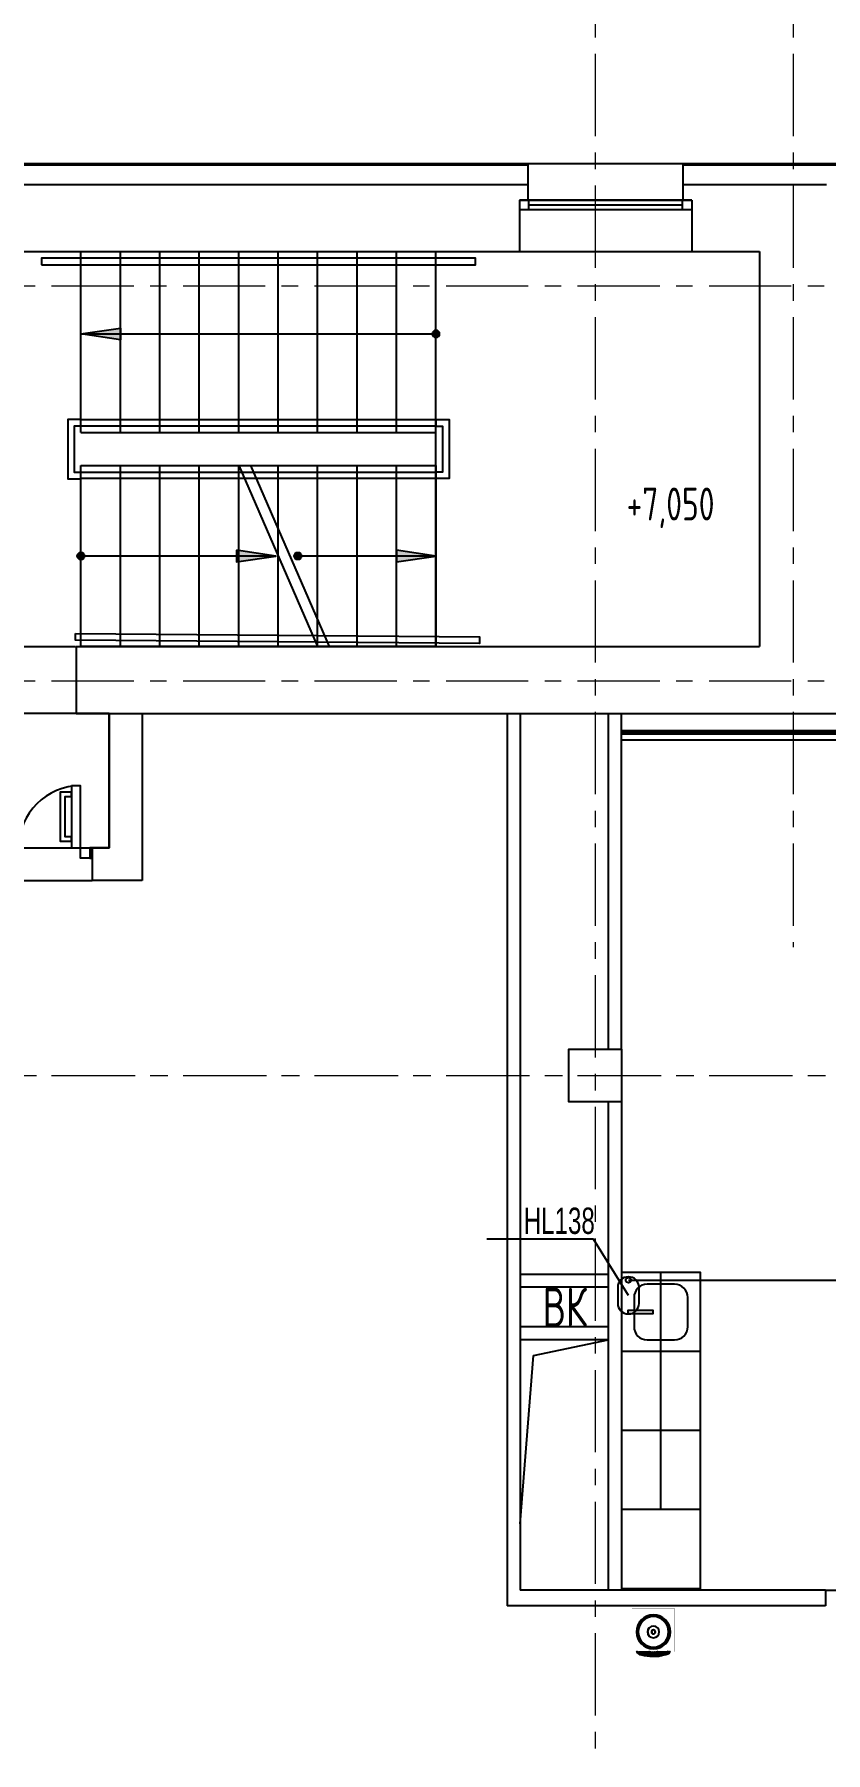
# Model space of a CAD drawing. Header units: millimetres. Extents: x -65527 to 8894748, y -37603 to 223697.
# Drawn here: x -21327 to -15311, y 114611 to 127667 of the extents above; entities that cross this region are included whole.
import ezdxf
from ezdxf import colors
from ezdxf.entities.mleader import LeaderData, LeaderLine
from ezdxf.math import Vec2, Vec3

# ---------------------------------------------------------------- set-up
doc = ezdxf.new("R2010")
doc.units = ezdxf.units.MM
doc.header["$LTSCALE"] = 10
doc.linetypes.add('CENTER', pattern=[2, 1.25, -0.25, 0.25, -0.25])
for name, color, linetype in [('АР_новое окно', 160, 'Continuous'), ('Архитектура', 251, 'Continuous'), ('М_ОВ-ВК', 90, 'Continuous'), ('ТХ_ВК_оборуд.ТХ', 250, 'Continuous'), ('ТХ_обор_бытовое', 14, 'Continuous')]:
    doc.layers.add(name, color=color, linetype=linetype)
doc.layers.add('АР_Оси', color=142, linetype='Continuous', lineweight=9)
doc.layers.add('М_ЗАМЕТКИ', color=1, linetype='Continuous', lineweight=13)
doc.styles.add('ICOCPEUR', font='isocpeur.ttf')
doc.styles.add('ISOCPEUR', font='isocpeur.ttf', dxfattribs={"width": 0.7})
doc.styles.get("Standard").update_dxf_attribs({"font": 'ARIALN.TTF'})

# ---------------------------------------------------------------- blocks, each defined once
blk = doc.blocks.new('*U114')
h = blk.add_hatch(color=256)
h.dxf.hatch_style = 1
edge = h.paths.add_edge_path()
edge.add_arc((0, 0), 27.6, 359.64, 719.64)
h = blk.add_hatch(color=256)
h.dxf.hatch_style = 1
h.paths.add_polyline_path([(1182, -44), (1182, 44), (1482, 0)])
blk.add_line((1482, 0), (0, 0))
blk.add_lwpolyline([(1182, 44), (1182, -44), (1482, 0), (1182, 44)])
blk.add_circle((0, 0), 27.6)
blk = doc.blocks.new('*U42')
at = {"layer": 'АР_новое окно', "lineweight": 20}
for p, q in [((0, 1310), (-70, 1310)), ((0, 0), (-70, 0))]:
    blk.add_line(p, q, dxfattribs=at)
at = {"layer": 'АР_новое окно'}
for p, q in [((-70, 1310), (-70, 0)), ((-70, 0), (-70, 1310)), ((0, 1310), (0, 0)), ((0, 1240), (-70, 1240)), ((-35, 1240), (-35, 70)), ((0, 70), (-70, 70))]:
    blk.add_line(p, q, dxfattribs=at)
blk = doc.blocks.new('_DOTSMALL')
at = {"color": 0, "linetype": 'ByBlock', "const_width": 0.5}
blk.add_lwpolyline([(-0.0625, 0, 1), (0.0625, 0, 1)], format="xyb", close=True, dxfattribs=at)
blk = doc.blocks.new('У300')
at = {"layer": 'ТХ_обор_бытовое', "transparency": 33554559}
for points in [[(-230550, 67414), (-230555, 67414), (-230555, 67409), (-230550, 67405), (-230546, 67409), (-230546, 67414)], [(-230551, 67413), (-230555, 67413), (-230555, 67409), (-230551, 67405), (-230546, 67409), (-230546, 67413)], [(-230546, 67417), (-230551, 67417), (-230551, 67413), (-230546, 67409), (-230542, 67413), (-230542, 67417)], [(-230546, 67418), (-230550, 67418), (-230550, 67414), (-230546, 67409), (-230542, 67414), (-230542, 67418)], [(-230576, 67354), (-230580, 67354), (-230580, 67350), (-230576, 67346), (-230572, 67350), (-230572, 67354)], [(-230576, 67354), (-230580, 67354), (-230580, 67350), (-230576, 67346), (-230572, 67350), (-230572, 67354)], [(-230576, 67354), (-230580, 67354), (-230580, 67350), (-230576, 67346), (-230572, 67350), (-230572, 67354)], [(-230576, 67354), (-230580, 67354), (-230580, 67350), (-230576, 67346), (-230572, 67350), (-230572, 67354)], [(-230576, 67354), (-230580, 67354), (-230580, 67350), (-230576, 67346), (-230572, 67350), (-230572, 67354)], [(-230576, 67354), (-230580, 67354), (-230580, 67350), (-230576, 67346), (-230572, 67350), (-230572, 67354)], [(-230576, 67354), (-230580, 67354), (-230580, 67350), (-230576, 67345), (-230572, 67350), (-230572, 67354)], [(-230576, 67354), (-230580, 67354), (-230580, 67350), (-230576, 67345), (-230572, 67350), (-230572, 67354)], [(-230576, 67354), (-230580, 67354), (-230580, 67350), (-230576, 67345), (-230572, 67350), (-230572, 67354)], [(-230576, 67354), (-230580, 67354), (-230580, 67350), (-230576, 67345), (-230572, 67350), (-230572, 67354)], [(-230576, 67354), (-230580, 67354), (-230580, 67350), (-230576, 67345), (-230572, 67350), (-230572, 67354)], [(-230576, 67354), (-230580, 67354), (-230580, 67350), (-230576, 67345), (-230572, 67350), (-230572, 67354)], [(-230576, 67350), (-230580, 67350), (-230580, 67346), (-230576, 67342), (-230572, 67346), (-230572, 67350)], [(-230576, 67350), (-230580, 67350), (-230580, 67346), (-230576, 67342), (-230572, 67346), (-230572, 67350)], [(-230576, 67350), (-230580, 67350), (-230580, 67346), (-230576, 67342), (-230572, 67346), (-230572, 67350)], [(-230576, 67350), (-230580, 67350), (-230580, 67346), (-230576, 67342), (-230572, 67346), (-230572, 67350)], [(-230576, 67350), (-230580, 67350), (-230580, 67346), (-230576, 67342), (-230572, 67346), (-230572, 67350)], [(-230576, 67350), (-230580, 67350), (-230580, 67346), (-230576, 67342), (-230572, 67346), (-230572, 67350)], [(-230576, 67350), (-230580, 67350), (-230580, 67346), (-230576, 67342), (-230572, 67346), (-230572, 67350)], [(-230576, 67350), (-230580, 67350), (-230580, 67346), (-230576, 67342), (-230572, 67346), (-230572, 67350)], [(-230576, 67350), (-230580, 67350), (-230580, 67346), (-230576, 67342), (-230572, 67346), (-230572, 67350)], [(-230576, 67350), (-230580, 67350), (-230580, 67346), (-230576, 67342), (-230572, 67346), (-230572, 67350)], [(-230576, 67350), (-230580, 67350), (-230580, 67346), (-230576, 67342), (-230572, 67346), (-230572, 67350)], [(-230576, 67350), (-230580, 67350), (-230580, 67346), (-230576, 67342), (-230572, 67346), (-230572, 67350)], [(-230576, 67350), (-230580, 67350), (-230580, 67346), (-230576, 67342), (-230572, 67346), (-230572, 67350)], [(-230576, 67350), (-230580, 67350), (-230580, 67345), (-230576, 67341), (-230572, 67345), (-230572, 67350)], [(-230576, 67350), (-230580, 67350), (-230580, 67345), (-230576, 67341), (-230572, 67345), (-230572, 67350)], [(-230576, 67350), (-230580, 67350), (-230580, 67345), (-230576, 67341), (-230572, 67345), (-230572, 67350)], [(-230576, 67350), (-230580, 67350), (-230580, 67345), (-230576, 67341), (-230572, 67345), (-230572, 67350)], [(-230576, 67350), (-230580, 67350), (-230580, 67345), (-230576, 67341), (-230572, 67345), (-230572, 67350)], [(-230576, 67350), (-230580, 67350), (-230580, 67345), (-230576, 67341), (-230572, 67345), (-230572, 67350)], [(-230576, 67350), (-230580, 67350), (-230580, 67345), (-230576, 67341), (-230572, 67345), (-230572, 67350)], [(-230576, 67350), (-230580, 67350), (-230580, 67345), (-230576, 67341), (-230572, 67345), (-230572, 67350)], [(-230576, 67350), (-230580, 67350), (-230580, 67345), (-230576, 67341), (-230572, 67345), (-230572, 67350)], [(-230576, 67350), (-230580, 67350), (-230580, 67345), (-230576, 67341), (-230572, 67345), (-230572, 67350)], [(-230576, 67350), (-230580, 67350), (-230580, 67345), (-230576, 67341), (-230572, 67345), (-230572, 67350)], [(-230576, 67350), (-230580, 67350), (-230580, 67345), (-230576, 67341), (-230572, 67345), (-230572, 67350)], [(-230576, 67350), (-230580, 67350), (-230580, 67345), (-230576, 67341), (-230572, 67345), (-230572, 67350)], [(-230576, 67346), (-230580, 67346), (-230580, 67342), (-230576, 67337), (-230572, 67342), (-230572, 67346)], [(-230576, 67345), (-230580, 67345), (-230580, 67341), (-230576, 67337), (-230572, 67341), (-230572, 67345)], [(-230576, 67274), (-230580, 67274), (-230580, 67270), (-230576, 67265), (-230572, 67270), (-230572, 67274)], [(-230576, 67274), (-230580, 67274), (-230580, 67270), (-230576, 67265), (-230572, 67270), (-230572, 67274)], [(-230576, 67273), (-230580, 67273), (-230580, 67269), (-230576, 67265), (-230572, 67269), (-230572, 67273)], [(-230576, 67273), (-230580, 67273), (-230580, 67269), (-230576, 67265), (-230572, 67269), (-230572, 67273)], [(-230576, 67270), (-230580, 67270), (-230580, 67265), (-230576, 67261), (-230572, 67265), (-230572, 67270)], [(-230576, 67270), (-230580, 67270), (-230580, 67265), (-230576, 67261), (-230572, 67265), (-230572, 67270)], [(-230576, 67270), (-230580, 67270), (-230580, 67265), (-230576, 67261), (-230572, 67265), (-230572, 67270)], [(-230576, 67270), (-230580, 67270), (-230580, 67265), (-230576, 67261), (-230572, 67265), (-230572, 67270)], [(-230576, 67270), (-230580, 67270), (-230580, 67265), (-230576, 67261), (-230572, 67265), (-230572, 67270)], [(-230576, 67270), (-230580, 67270), (-230580, 67265), (-230576, 67261), (-230572, 67265), (-230572, 67270)], [(-230576, 67270), (-230580, 67270), (-230580, 67265), (-230576, 67261), (-230572, 67265), (-230572, 67270)], [(-230576, 67270), (-230580, 67270), (-230580, 67265), (-230576, 67261), (-230572, 67265), (-230572, 67270)], [(-230576, 67270), (-230580, 67270), (-230580, 67265), (-230576, 67261), (-230572, 67265), (-230572, 67270)], [(-230576, 67269), (-230580, 67269), (-230580, 67265), (-230576, 67261), (-230572, 67265), (-230572, 67269)], [(-230576, 67269), (-230580, 67269), (-230580, 67265), (-230576, 67261), (-230572, 67265), (-230572, 67269)], [(-230576, 67269), (-230580, 67269), (-230580, 67265), (-230576, 67261), (-230572, 67265), (-230572, 67269)], [(-230576, 67269), (-230580, 67269), (-230580, 67265), (-230576, 67261), (-230572, 67265), (-230572, 67269)], [(-230576, 67269), (-230580, 67269), (-230580, 67265), (-230576, 67261), (-230572, 67265), (-230572, 67269)], [(-230576, 67269), (-230580, 67269), (-230580, 67265), (-230576, 67261), (-230572, 67265), (-230572, 67269)], [(-230576, 67269), (-230580, 67269), (-230580, 67265), (-230576, 67261), (-230572, 67265), (-230572, 67269)], [(-230576, 67269), (-230580, 67269), (-230580, 67265), (-230576, 67261), (-230572, 67265), (-230572, 67269)], [(-230576, 67269), (-230580, 67269), (-230580, 67265), (-230576, 67261), (-230572, 67265), (-230572, 67269)], [(-230576, 67265), (-230580, 67265), (-230580, 67261), (-230576, 67257), (-230572, 67261), (-230572, 67265)], [(-230576, 67265), (-230580, 67265), (-230580, 67261), (-230576, 67257), (-230572, 67261), (-230572, 67265)], [(-230576, 67265), (-230580, 67265), (-230580, 67261), (-230576, 67257), (-230572, 67261), (-230572, 67265)], [(-230576, 67265), (-230580, 67265), (-230580, 67261), (-230576, 67257), (-230572, 67261), (-230572, 67265)], [(-230576, 67265), (-230580, 67265), (-230580, 67261), (-230576, 67257), (-230572, 67261), (-230572, 67265)], [(-230576, 67265), (-230580, 67265), (-230580, 67261), (-230576, 67256), (-230572, 67261), (-230572, 67265)], [(-230576, 67265), (-230580, 67265), (-230580, 67261), (-230576, 67256), (-230572, 67261), (-230572, 67265)], [(-230576, 67265), (-230580, 67265), (-230580, 67261), (-230576, 67256), (-230572, 67261), (-230572, 67265)], [(-230576, 67265), (-230580, 67265), (-230580, 67261), (-230576, 67256), (-230572, 67261), (-230572, 67265)], [(-230576, 67265), (-230580, 67265), (-230580, 67261), (-230576, 67256), (-230572, 67261), (-230572, 67265)], [(-230572, 67354), (-230576, 67354), (-230576, 67350), (-230572, 67346), (-230567, 67350), (-230567, 67354)], [(-230572, 67354), (-230576, 67354), (-230576, 67350), (-230572, 67346), (-230567, 67350), (-230567, 67354)], [(-230572, 67354), (-230576, 67354), (-230576, 67350), (-230572, 67346), (-230567, 67350), (-230567, 67354)], [(-230572, 67354), (-230576, 67354), (-230576, 67350), (-230572, 67346), (-230567, 67350), (-230567, 67354)], [(-230572, 67354), (-230576, 67354), (-230576, 67350), (-230572, 67346), (-230567, 67350), (-230567, 67354)], [(-230572, 67354), (-230576, 67354), (-230576, 67350), (-230572, 67345), (-230567, 67350), (-230567, 67354)], [(-230572, 67354), (-230576, 67354), (-230576, 67350), (-230572, 67345), (-230567, 67350), (-230567, 67354)], [(-230572, 67354), (-230576, 67354), (-230576, 67350), (-230572, 67345), (-230567, 67350), (-230567, 67354)], [(-230572, 67354), (-230576, 67354), (-230576, 67350), (-230572, 67345), (-230567, 67350), (-230567, 67354)], [(-230572, 67354), (-230576, 67354), (-230576, 67350), (-230572, 67345), (-230567, 67350), (-230567, 67354)], [(-230572, 67350), (-230576, 67350), (-230576, 67346), (-230572, 67342), (-230567, 67346), (-230567, 67350)], [(-230572, 67350), (-230576, 67350), (-230576, 67346), (-230572, 67342), (-230567, 67346), (-230567, 67350)], [(-230572, 67350), (-230576, 67350), (-230576, 67346), (-230572, 67342), (-230567, 67346), (-230567, 67350)], [(-230572, 67350), (-230576, 67350), (-230576, 67346), (-230572, 67342), (-230567, 67346), (-230567, 67350)], [(-230572, 67350), (-230576, 67350), (-230576, 67346), (-230572, 67342), (-230567, 67346), (-230567, 67350)], [(-230572, 67350), (-230576, 67350), (-230576, 67346), (-230572, 67342), (-230567, 67346), (-230567, 67350)], [(-230572, 67350), (-230576, 67350), (-230576, 67346), (-230572, 67342), (-230567, 67346), (-230567, 67350)], [(-230572, 67350), (-230576, 67350), (-230576, 67346), (-230572, 67342), (-230567, 67346), (-230567, 67350)], [(-230572, 67350), (-230576, 67350), (-230576, 67345), (-230572, 67341), (-230567, 67345), (-230567, 67350)], [(-230572, 67350), (-230576, 67350), (-230576, 67345), (-230572, 67341), (-230567, 67345), (-230567, 67350)], [(-230572, 67350), (-230576, 67350), (-230576, 67345), (-230572, 67341), (-230567, 67345), (-230567, 67350)], [(-230572, 67350), (-230576, 67350), (-230576, 67345), (-230572, 67341), (-230567, 67345), (-230567, 67350)], [(-230572, 67350), (-230576, 67350), (-230576, 67345), (-230572, 67341), (-230567, 67345), (-230567, 67350)], [(-230572, 67350), (-230576, 67350), (-230576, 67345), (-230572, 67341), (-230567, 67345), (-230567, 67350)], [(-230572, 67350), (-230576, 67350), (-230576, 67345), (-230572, 67341), (-230567, 67345), (-230567, 67350)], [(-230572, 67350), (-230576, 67350), (-230576, 67345), (-230572, 67341), (-230567, 67345), (-230567, 67350)], [(-230572, 67270), (-230576, 67270), (-230576, 67265), (-230572, 67261), (-230567, 67265), (-230567, 67270)], [(-230572, 67270), (-230576, 67270), (-230576, 67265), (-230572, 67261), (-230567, 67265), (-230567, 67270)], [(-230572, 67270), (-230576, 67270), (-230576, 67265), (-230572, 67261), (-230567, 67265), (-230567, 67270)], [(-230572, 67270), (-230576, 67270), (-230576, 67265), (-230572, 67261), (-230567, 67265), (-230567, 67270)], [(-230572, 67270), (-230576, 67270), (-230576, 67265), (-230572, 67261), (-230567, 67265), (-230567, 67270)], [(-230572, 67270), (-230576, 67270), (-230576, 67265), (-230572, 67261), (-230567, 67265), (-230567, 67270)], [(-230572, 67270), (-230576, 67270), (-230576, 67265), (-230572, 67261), (-230567, 67265), (-230567, 67270)], [(-230572, 67270), (-230576, 67270), (-230576, 67265), (-230572, 67261), (-230567, 67265), (-230567, 67270)], [(-230572, 67270), (-230576, 67270), (-230576, 67265), (-230572, 67261), (-230567, 67265), (-230567, 67270)], [(-230572, 67269), (-230576, 67269), (-230576, 67265), (-230572, 67261), (-230567, 67265), (-230567, 67269)], [(-230572, 67269), (-230576, 67269), (-230576, 67265), (-230572, 67261), (-230567, 67265), (-230567, 67269)], [(-230572, 67269), (-230576, 67269), (-230576, 67265), (-230572, 67261), (-230567, 67265), (-230567, 67269)], [(-230572, 67269), (-230576, 67269), (-230576, 67265), (-230572, 67261), (-230567, 67265), (-230567, 67269)], [(-230572, 67269), (-230576, 67269), (-230576, 67265), (-230572, 67261), (-230567, 67265), (-230567, 67269)], [(-230572, 67269), (-230576, 67269), (-230576, 67265), (-230572, 67261), (-230567, 67265), (-230567, 67269)], [(-230572, 67269), (-230576, 67269), (-230576, 67265), (-230572, 67261), (-230567, 67265), (-230567, 67269)], [(-230572, 67269), (-230576, 67269), (-230576, 67265), (-230572, 67261), (-230567, 67265), (-230567, 67269)], [(-230572, 67269), (-230576, 67269), (-230576, 67265), (-230572, 67261), (-230567, 67265), (-230567, 67269)], [(-230572, 67265), (-230576, 67265), (-230576, 67261), (-230572, 67257), (-230567, 67261), (-230567, 67265)], [(-230572, 67265), (-230576, 67265), (-230576, 67261), (-230572, 67257), (-230567, 67261), (-230567, 67265)], [(-230572, 67265), (-230576, 67265), (-230576, 67261), (-230572, 67257), (-230567, 67261), (-230567, 67265)], [(-230572, 67265), (-230576, 67265), (-230576, 67261), (-230572, 67256), (-230567, 67261), (-230567, 67265)], [(-230572, 67265), (-230576, 67265), (-230576, 67261), (-230572, 67256), (-230567, 67261), (-230567, 67265)], [(-230572, 67265), (-230576, 67265), (-230576, 67261), (-230572, 67256), (-230567, 67261), (-230567, 67265)], [(-230567, 67342), (-230572, 67342), (-230572, 67337), (-230567, 67333), (-230563, 67337), (-230563, 67342)], [(-230567, 67341), (-230572, 67341), (-230572, 67337), (-230567, 67333), (-230563, 67337), (-230563, 67341)], [(-230567, 67329), (-230572, 67329), (-230572, 67325), (-230567, 67320), (-230563, 67325), (-230563, 67329)], [(-230567, 67328), (-230572, 67328), (-230572, 67324), (-230567, 67320), (-230563, 67324), (-230563, 67328)], [(-230567, 67320), (-230572, 67320), (-230572, 67316), (-230567, 67312), (-230563, 67316), (-230563, 67320)], [(-230567, 67320), (-230572, 67320), (-230572, 67316), (-230567, 67311), (-230563, 67316), (-230563, 67320)], [(-230567, 67308), (-230572, 67308), (-230572, 67303), (-230567, 67299), (-230563, 67303), (-230563, 67308)], [(-230567, 67307), (-230572, 67307), (-230572, 67303), (-230567, 67299), (-230563, 67303), (-230563, 67307)], [(-230567, 67303), (-230572, 67303), (-230572, 67299), (-230567, 67295), (-230563, 67299), (-230563, 67303)], [(-230567, 67303), (-230572, 67303), (-230572, 67299), (-230567, 67295), (-230563, 67299), (-230563, 67303)], [(-230567, 67303), (-230572, 67303), (-230572, 67299), (-230567, 67295), (-230563, 67299), (-230563, 67303)], [(-230567, 67303), (-230572, 67303), (-230572, 67299), (-230567, 67295), (-230563, 67299), (-230563, 67303)], [(-230567, 67299), (-230572, 67299), (-230572, 67295), (-230567, 67291), (-230563, 67295), (-230563, 67299)], [(-230567, 67299), (-230572, 67299), (-230572, 67295), (-230567, 67291), (-230563, 67295), (-230563, 67299)], [(-230567, 67299), (-230572, 67299), (-230572, 67295), (-230567, 67291), (-230563, 67295), (-230563, 67299)], [(-230567, 67299), (-230572, 67299), (-230572, 67295), (-230567, 67291), (-230563, 67295), (-230563, 67299)], [(-230567, 67299), (-230572, 67299), (-230572, 67295), (-230567, 67290), (-230563, 67295), (-230563, 67299)], [(-230567, 67299), (-230572, 67299), (-230572, 67295), (-230567, 67290), (-230563, 67295), (-230563, 67299)], [(-230567, 67299), (-230572, 67299), (-230572, 67295), (-230567, 67290), (-230563, 67295), (-230563, 67299)], [(-230567, 67299), (-230572, 67299), (-230572, 67295), (-230567, 67290), (-230563, 67295), (-230563, 67299)], [(-230567, 67291), (-230572, 67291), (-230572, 67287), (-230567, 67282), (-230563, 67287), (-230563, 67291)], [(-230567, 67290), (-230572, 67290), (-230572, 67286), (-230567, 67282), (-230563, 67286), (-230563, 67290)], [(-230567, 67282), (-230572, 67282), (-230572, 67278), (-230567, 67274), (-230563, 67278), (-230563, 67282)], [(-230567, 67282), (-230572, 67282), (-230572, 67278), (-230567, 67274), (-230563, 67278), (-230563, 67282)], [(-230567, 67282), (-230572, 67282), (-230572, 67278), (-230567, 67273), (-230563, 67278), (-230563, 67282)], [(-230567, 67282), (-230572, 67282), (-230572, 67278), (-230567, 67273), (-230563, 67278), (-230563, 67282)], [(-230567, 67278), (-230572, 67278), (-230572, 67274), (-230567, 67270), (-230563, 67274), (-230563, 67278)], [(-230567, 67278), (-230572, 67278), (-230572, 67273), (-230567, 67269), (-230563, 67273), (-230563, 67278)], [(-230567, 67274), (-230572, 67274), (-230572, 67270), (-230567, 67265), (-230563, 67270), (-230563, 67274)], [(-230567, 67273), (-230572, 67273), (-230572, 67269), (-230567, 67265), (-230563, 67269), (-230563, 67273)], [(-230563, 67270), (-230567, 67270), (-230567, 67265), (-230563, 67261), (-230559, 67265), (-230559, 67270)], [(-230563, 67269), (-230567, 67269), (-230567, 67265), (-230563, 67261), (-230559, 67265), (-230559, 67269)], [(-230563, 67257), (-230567, 67257), (-230567, 67253), (-230563, 67248), (-230559, 67253), (-230559, 67257)], [(-230563, 67256), (-230567, 67256), (-230567, 67252), (-230563, 67248), (-230559, 67252), (-230559, 67256)], [(-230563, 67253), (-230567, 67253), (-230567, 67248), (-230563, 67244), (-230559, 67248), (-230559, 67253)], [(-230563, 67252), (-230567, 67252), (-230567, 67248), (-230563, 67244), (-230559, 67248), (-230559, 67252)], [(-230563, 67244), (-230567, 67244), (-230567, 67240), (-230563, 67236), (-230559, 67240), (-230559, 67244)], [(-230563, 67244), (-230567, 67244), (-230567, 67239), (-230563, 67235), (-230559, 67239), (-230559, 67244)], [(-230563, 67240), (-230567, 67240), (-230567, 67236), (-230563, 67232), (-230559, 67236), (-230559, 67240)], [(-230563, 67239), (-230567, 67239), (-230567, 67235), (-230563, 67231), (-230559, 67235), (-230559, 67239)], [(-230550, 67270), (-230555, 67270), (-230555, 67265), (-230550, 67261), (-230546, 67265), (-230546, 67270)], [(-230550, 67270), (-230555, 67270), (-230555, 67265), (-230550, 67261), (-230546, 67265), (-230546, 67270)], [(-230551, 67269), (-230555, 67269), (-230555, 67265), (-230551, 67261), (-230546, 67265), (-230546, 67269)], [(-230551, 67269), (-230555, 67269), (-230555, 67265), (-230551, 67261), (-230546, 67265), (-230546, 67269)], [(-230546, 67358), (-230551, 67358), (-230551, 67354), (-230546, 67350), (-230542, 67354), (-230542, 67358)], [(-230546, 67358), (-230551, 67358), (-230551, 67354), (-230546, 67350), (-230542, 67354), (-230542, 67358)], [(-230546, 67354), (-230551, 67354), (-230551, 67350), (-230546, 67345), (-230542, 67350), (-230542, 67354)], [(-230546, 67354), (-230551, 67354), (-230551, 67350), (-230546, 67345), (-230542, 67350), (-230542, 67354)], [(-230546, 67354), (-230551, 67354), (-230551, 67350), (-230546, 67345), (-230542, 67350), (-230542, 67354)], [(-230546, 67350), (-230551, 67350), (-230551, 67345), (-230546, 67341), (-230542, 67345), (-230542, 67350)], [(-230546, 67345), (-230551, 67345), (-230551, 67341), (-230546, 67337), (-230542, 67341), (-230542, 67345)], [(-230546, 67345), (-230551, 67345), (-230551, 67341), (-230546, 67337), (-230542, 67341), (-230542, 67345)], [(-230546, 67345), (-230551, 67345), (-230551, 67341), (-230546, 67337), (-230542, 67341), (-230542, 67345)], [(-230546, 67345), (-230551, 67345), (-230551, 67341), (-230546, 67337), (-230542, 67341), (-230542, 67345)], [(-230546, 67273), (-230551, 67273), (-230551, 67269), (-230546, 67265), (-230542, 67269), (-230542, 67273)], [(-230546, 67273), (-230551, 67273), (-230551, 67269), (-230546, 67265), (-230542, 67269), (-230542, 67273)], [(-230546, 67273), (-230551, 67273), (-230551, 67269), (-230546, 67265), (-230542, 67269), (-230542, 67273)], [(-230546, 67273), (-230551, 67273), (-230551, 67269), (-230546, 67265), (-230542, 67269), (-230542, 67273)], [(-230546, 67269), (-230551, 67269), (-230551, 67265), (-230546, 67261), (-230542, 67265), (-230542, 67269)], [(-230546, 67269), (-230551, 67269), (-230551, 67265), (-230546, 67261), (-230542, 67265), (-230542, 67269)], [(-230546, 67265), (-230551, 67265), (-230551, 67261), (-230546, 67256), (-230542, 67261), (-230542, 67265)], [(-230546, 67265), (-230551, 67265), (-230551, 67261), (-230546, 67256), (-230542, 67261), (-230542, 67265)], [(-230546, 67261), (-230551, 67261), (-230551, 67256), (-230546, 67252), (-230542, 67256), (-230542, 67261)], [(-230546, 67261), (-230551, 67261), (-230551, 67256), (-230546, 67252), (-230542, 67256), (-230542, 67261)], [(-230546, 67359), (-230550, 67359), (-230550, 67354), (-230546, 67350), (-230542, 67354), (-230542, 67359)], [(-230546, 67359), (-230550, 67359), (-230550, 67354), (-230546, 67350), (-230542, 67354), (-230542, 67359)], [(-230546, 67354), (-230550, 67354), (-230550, 67350), (-230546, 67346), (-230542, 67350), (-230542, 67354)], [(-230546, 67354), (-230550, 67354), (-230550, 67350), (-230546, 67346), (-230542, 67350), (-230542, 67354)], [(-230546, 67354), (-230550, 67354), (-230550, 67350), (-230546, 67346), (-230542, 67350), (-230542, 67354)], [(-230546, 67350), (-230550, 67350), (-230550, 67346), (-230546, 67342), (-230542, 67346), (-230542, 67350)], [(-230546, 67346), (-230550, 67346), (-230550, 67342), (-230546, 67337), (-230542, 67342), (-230542, 67346)], [(-230546, 67346), (-230550, 67346), (-230550, 67342), (-230546, 67337), (-230542, 67342), (-230542, 67346)], [(-230546, 67346), (-230550, 67346), (-230550, 67342), (-230546, 67337), (-230542, 67342), (-230542, 67346)], [(-230546, 67346), (-230550, 67346), (-230550, 67342), (-230546, 67337), (-230542, 67342), (-230542, 67346)], [(-230546, 67274), (-230550, 67274), (-230550, 67270), (-230546, 67265), (-230542, 67270), (-230542, 67274)], [(-230546, 67274), (-230550, 67274), (-230550, 67270), (-230546, 67265), (-230542, 67270), (-230542, 67274)], [(-230546, 67274), (-230550, 67274), (-230550, 67270), (-230546, 67265), (-230542, 67270), (-230542, 67274)], [(-230546, 67274), (-230550, 67274), (-230550, 67270), (-230546, 67265), (-230542, 67270), (-230542, 67274)], [(-230546, 67270), (-230550, 67270), (-230550, 67265), (-230546, 67261), (-230542, 67265), (-230542, 67270)], [(-230546, 67270), (-230550, 67270), (-230550, 67265), (-230546, 67261), (-230542, 67265), (-230542, 67270)], [(-230546, 67265), (-230550, 67265), (-230550, 67261), (-230546, 67257), (-230542, 67261), (-230542, 67265)], [(-230546, 67265), (-230550, 67265), (-230550, 67261), (-230546, 67257), (-230542, 67261), (-230542, 67265)], [(-230546, 67261), (-230550, 67261), (-230550, 67257), (-230546, 67253), (-230542, 67257), (-230542, 67261)], [(-230546, 67261), (-230550, 67261), (-230550, 67257), (-230546, 67253), (-230542, 67257), (-230542, 67261)], [(-230542, 67350), (-230546, 67350), (-230546, 67346), (-230542, 67342), (-230538, 67346), (-230538, 67350)], [(-230542, 67350), (-230546, 67350), (-230546, 67345), (-230542, 67341), (-230538, 67345), (-230538, 67350)], [(-230542, 67342), (-230546, 67342), (-230546, 67337), (-230542, 67333), (-230538, 67337), (-230538, 67342)], [(-230542, 67342), (-230546, 67342), (-230546, 67337), (-230542, 67333), (-230538, 67337), (-230538, 67342)], [(-230542, 67341), (-230546, 67341), (-230546, 67337), (-230542, 67333), (-230538, 67337), (-230538, 67341)], [(-230542, 67341), (-230546, 67341), (-230546, 67337), (-230542, 67333), (-230538, 67337), (-230538, 67341)], [(-230542, 67265), (-230546, 67265), (-230546, 67261), (-230542, 67257), (-230538, 67261), (-230538, 67265)], [(-230542, 67265), (-230546, 67265), (-230546, 67261), (-230542, 67256), (-230538, 67261), (-230538, 67265)], [(-230542, 67261), (-230546, 67261), (-230546, 67257), (-230542, 67253), (-230538, 67257), (-230538, 67261)], [(-230542, 67261), (-230546, 67261), (-230546, 67257), (-230542, 67253), (-230538, 67257), (-230538, 67261)], [(-230542, 67261), (-230546, 67261), (-230546, 67256), (-230542, 67252), (-230538, 67256), (-230538, 67261)], [(-230542, 67261), (-230546, 67261), (-230546, 67256), (-230542, 67252), (-230538, 67256), (-230538, 67261)], [(-230550, 67206), (-230555, 67206), (-230555, 67202), (-230550, 67198), (-230546, 67202), (-230546, 67206)], [(-230551, 67206), (-230555, 67206), (-230555, 67201), (-230551, 67197), (-230546, 67201), (-230546, 67206)]]:
    blk.add_hatch(color=256, dxfattribs=at).paths.add_polyline_path(points)
at = {"layer": 'ТХ_обор_бытовое'}
for points in [[(-230550, 67185), (-230555, 67193), (-230563, 67202), (-230567, 67215), (-230572, 67236), (-230572, 67253), (-230576, 67278), (-230576, 67299), (-230576, 67325), (-230576, 67346), (-230572, 67367), (-230567, 67384), (-230563, 67401), (-230559, 67414), (-230555, 67422), (-230542, 67430), (-230555, 67422), (-230559, 67414), (-230563, 67401), (-230567, 67384), (-230572, 67367), (-230576, 67346), (-230576, 67325), (-230576, 67299), (-230576, 67278), (-230572, 67253), (-230572, 67236), (-230567, 67215), (-230563, 67202), (-230555, 67193), (-230550, 67185), (-230542, 67181), (-230550, 67185), (-230555, 67193), (-230563, 67202), (-230567, 67215), (-230572, 67236), (-230572, 67253), (-230576, 67278), (-230576, 67299), (-230576, 67325), (-230576, 67346), (-230572, 67367), (-230567, 67384), (-230563, 67401), (-230559, 67414), (-230555, 67422), (-230542, 67430)], [(-230572, 67367), (-230576, 67346), (-230576, 67325), (-230576, 67299), (-230576, 67278)], [(-230576, 67350), (-230576, 67346), (-230576, 67350), (-230572, 67350), (-230572, 67346), (-230576, 67346)], [(-230567, 67278), (-230572, 67299)], [(-230542, 67354), (-230546, 67354), (-230546, 67350), (-230550, 67350), (-230550, 67346), (-230546, 67346), (-230546, 67342), (-230542, 67337), (-230546, 67342), (-230546, 67346), (-230550, 67346), (-230550, 67350), (-230546, 67350), (-230546, 67354)], [(-230542, 67350), (-230546, 67350), (-230546, 67346), (-230542, 67346)], [(-230542, 67265), (-230546, 67265), (-230546, 67261), (-230542, 67261)], [(-230390, 67303), (-230390, 67303)], [(-230542, 67193), (-230546, 67193), (-230550, 67193), (-230542, 67189)], [(-230542, 67181), (-230550, 67185), (-230542, 67181)]]:
    blk.add_lwpolyline(points, dxfattribs=at)
at = {"layer": 'ТХ_обор_бытовое', "elevation": -1}
for points in [[(-230551, 67184), (-230555, 67193), (-230563, 67201), (-230567, 67214), (-230572, 67235), (-230572, 67252), (-230576, 67278), (-230576, 67299), (-230576, 67324), (-230576, 67345), (-230572, 67366), (-230567, 67383), (-230563, 67400), (-230559, 67413), (-230555, 67422), (-230542, 67430), (-230555, 67422), (-230559, 67413), (-230563, 67400), (-230567, 67383), (-230572, 67366), (-230576, 67345), (-230576, 67324), (-230576, 67299), (-230576, 67278), (-230572, 67252), (-230572, 67235), (-230567, 67214), (-230563, 67201), (-230555, 67193), (-230551, 67184), (-230542, 67180), (-230551, 67184), (-230555, 67193), (-230563, 67201), (-230567, 67214), (-230572, 67235), (-230572, 67252), (-230576, 67278), (-230576, 67299), (-230576, 67324), (-230576, 67345), (-230572, 67366), (-230567, 67383), (-230563, 67400), (-230559, 67413), (-230555, 67422), (-230542, 67430)], [(-230572, 67366), (-230576, 67345), (-230576, 67324), (-230576, 67299), (-230576, 67278)], [(-230576, 67350), (-230576, 67345), (-230576, 67350), (-230572, 67350), (-230572, 67345), (-230576, 67345)], [(-230567, 67278), (-230572, 67299)], [(-230542, 67354), (-230546, 67354), (-230546, 67350), (-230551, 67350), (-230551, 67345), (-230546, 67345), (-230546, 67341), (-230542, 67337), (-230546, 67341), (-230546, 67345), (-230551, 67345), (-230551, 67350), (-230546, 67350), (-230546, 67354)], [(-230542, 67350), (-230546, 67350), (-230546, 67345), (-230542, 67345)], [(-230542, 67265), (-230546, 67265), (-230546, 67261), (-230542, 67261)], [(-230390, 67303), (-230390, 67303)], [(-230542, 67193), (-230546, 67193), (-230551, 67193), (-230542, 67189)], [(-230542, 67180), (-230551, 67184), (-230542, 67180)]]:
    blk.add_lwpolyline(points, dxfattribs=at)
at = {"layer": 'ТХ_обор_бытовое'}
blk.add_lwpolyline([(-230546, 67418), (-230542, 67418, 0.248454), (-230550, 67193, -0.207133)], format="xyb", close=True, dxfattribs=at)
at = {"layer": 'ТХ_обор_бытовое', "elevation": -1}
blk.add_lwpolyline([(-230546, 67417), (-230542, 67417, 0.248454), (-230551, 67193, -0.207133)], format="xyb", close=True, dxfattribs=at)
at = {"layer": 'ТХ_обор_бытовое'}
for points in [[(-230546, 67316), (-230563, 67354), (-230563, 67359), (-230563, 67363), (-230563, 67367), (-230563, 67371), (-230563, 67375), (-230559, 67380), (-230559, 67384)], [(-230546, 67325), (-230559, 67388), (-230559, 67392), (-230555, 67401), (-230555, 67405), (-230550, 67409), (-230546, 67414)], [(-230572, 67265), (-230572, 67270), (-230576, 67270), (-230576, 67265), (-230576, 67261), (-230572, 67261)], [(-230567, 67329), (-230567, 67333), (-230567, 67337), (-230567, 67342), (-230567, 67346), (-230563, 67346), (-230563, 67350), (-230546, 67312)], [(-230567, 67308), (-230567, 67312), (-230567, 67316), (-230567, 67320), (-230567, 67325), (-230567, 67329), (-230546, 67308)], [(-230546, 67303), (-230567, 67303), (-230567, 67299), (-230567, 67295), (-230567, 67291), (-230567, 67287), (-230567, 67282)], [(-230567, 67270), (-230567, 67274), (-230567, 67278), (-230567, 67282), (-230546, 67299), (-230563, 67261), (-230563, 67265), (-230567, 67265)], [(-230563, 67257), (-230550, 67278), (-230550, 67282), (-230546, 67295), (-230555, 67253), (-230555, 67248), (-230559, 67227), (-230559, 67232), (-230563, 67236), (-230563, 67240), (-230563, 67244), (-230563, 67248), (-230563, 67253)], [(-230546, 67193), (-230546, 67198), (-230550, 67202), (-230555, 67206), (-230555, 67210), (-230559, 67215), (-230559, 67219), (-230559, 67223), (-230546, 67287)], [(-230542, 67257), (-230546, 67257), (-230546, 67261), (-230550, 67265), (-230546, 67270), (-230546, 67274), (-230542, 67274), (-230546, 67274), (-230546, 67270), (-230550, 67265), (-230546, 67261), (-230546, 67257)]]:
    blk.add_lwpolyline(points, close=True, dxfattribs=at)
at = {"layer": 'ТХ_обор_бытовое', "elevation": -1}
for points in [[(-230546, 67316), (-230563, 67354), (-230563, 67358), (-230563, 67362), (-230563, 67366), (-230563, 67371), (-230563, 67375), (-230559, 67379), (-230559, 67383)], [(-230546, 67324), (-230559, 67388), (-230559, 67392), (-230555, 67400), (-230555, 67405), (-230551, 67409), (-230546, 67413)], [(-230572, 67265), (-230572, 67269), (-230576, 67269), (-230576, 67265), (-230576, 67261), (-230572, 67261)], [(-230567, 67328), (-230567, 67333), (-230567, 67337), (-230567, 67341), (-230567, 67345), (-230563, 67345), (-230563, 67350), (-230546, 67311)], [(-230567, 67307), (-230567, 67311), (-230567, 67316), (-230567, 67320), (-230567, 67324), (-230567, 67328), (-230546, 67307)], [(-230546, 67303), (-230567, 67303), (-230567, 67299), (-230567, 67295), (-230567, 67290), (-230567, 67286), (-230567, 67282)], [(-230567, 67269), (-230567, 67273), (-230567, 67278), (-230567, 67282), (-230546, 67299), (-230563, 67261), (-230563, 67265), (-230567, 67265)], [(-230563, 67256), (-230551, 67278), (-230551, 67282), (-230546, 67295), (-230555, 67252), (-230555, 67248), (-230559, 67227), (-230559, 67231), (-230563, 67235), (-230563, 67239), (-230563, 67244), (-230563, 67248), (-230563, 67252)], [(-230546, 67193), (-230546, 67197), (-230551, 67201), (-230555, 67206), (-230555, 67210), (-230559, 67214), (-230559, 67218), (-230559, 67223), (-230546, 67286)], [(-230542, 67256), (-230546, 67256), (-230546, 67261), (-230551, 67265), (-230546, 67269), (-230546, 67273), (-230542, 67273), (-230546, 67273), (-230546, 67269), (-230551, 67265), (-230546, 67261), (-230546, 67256)]]:
    blk.add_lwpolyline(points, close=True, dxfattribs=at)
at = {"layer": 'ТХ_обор_бытовое', "const_width": 2}
blk.add_lwpolyline([(-230216, 67469), (-230216, 67143), (-230542, 67143), (-230542, 67469)], close=True, dxfattribs=at)
at = {"layer": 'ТХ_обор_бытовое'}
for centre, radius in [((-230392, 67306), 129), ((-230392, 67306), 129), ((-230392, 67305, -1), 129), ((-230392, 67305, -1), 129), ((-230392, 67306), 121), ((-230392, 67305, -1), 121), ((-230392, 67306), 116), ((-230392, 67305, -1), 116), ((-230392, 67306), 44.5), ((-230392, 67305, -1), 44.5), ((-230392, 67306), 14.8), ((-230392, 67305, -1), 14.8)]:
    blk.add_circle(centre, radius, dxfattribs=at)
blk = doc.blocks.new('кухня тип 3')
at = {"ltscale": 100}
for p, q in [((209140, 25436), (209140, 24836)), ((209740, 25436), (209740, 24836)), ((210340, 25436), (210340, 24836)), ((209140, 25136), (210940, 25136))]:
    blk.add_line(p, q, dxfattribs=at)
blk.add_lwpolyline([(210940, 24836), (208540, 24836), (208540, 25436), (210940, 25436)], close=True, dxfattribs=at)
at = {"layer": 'ТХ_ВК_оборуд.ТХ', "ltscale": 100}
blk.add_lwpolyline([(210528, 25340), (210751, 25340, -0.414214), (210851, 25240), (210851, 25032, -0.414214), (210751, 24932), (210528, 24932, -0.414214), (210428, 25032), (210428, 25240, -0.414214)], format="xyb", close=True, dxfattribs=at)
blk.add_lwpolyline([(210626, 24888), (210653, 24888), (210653, 25074), (210626, 25074)], close=True, dxfattribs=at)
blk = doc.blocks.new('*U37')
h = blk.add_hatch(color=256)
h.dxf.hatch_style = 1
edge = h.paths.add_edge_path()
edge.add_arc((0, 0), 27.6, 359.64, 719.64)
h = blk.add_hatch(color=256)
h.dxf.hatch_style = 1
h.paths.add_polyline_path([(2400, -44), (2400, 44), (2700, 0)])
blk.add_line((2700, 0), (0, 0))
blk.add_lwpolyline([(2400, 44), (2400, -44), (2700, 0), (2400, 44)])
blk.add_circle((0, 0), 27.6)
blk = doc.blocks.new('*U102')
h = blk.add_hatch(color=256)
h.dxf.hatch_style = 1
edge = h.paths.add_edge_path()
edge.add_arc((0, 0), 27.6, 359.64, 719.64)
h = blk.add_hatch(color=256)
h.dxf.hatch_style = 1
h.paths.add_polyline_path([(750, -44), (750, 44), (1050, 0)])
blk.add_line((1050, 0), (0, 0))
blk.add_lwpolyline([(750, 44), (750, -44), (1050, 0), (750, 44)])
blk.add_circle((0, 0), 27.6)
blk = doc.blocks.new('1700-2')
for points in [[(80, 1600), (0, 1600), (0, 1583), (80, 1583), (80, 1600)], [(0, 1583), (80, 1583), (80, 1513), (50, 1513), (50, 1513), (0, 1513), (0, 1583)], [(-386, 1443), (-421, 1443), (-421, 1358), (-50, 1358), (-50, 1443), (-85, 1443)], [(-386, 1443), (-386, 1393), (-85, 1393), (-85, 1443)], [(-970, 57), (-1005, 57), (-1005, 142), (-50, 142), (-50, 57), (-85, 57)], [(-970, 57), (-970, 107), (-85, 107), (-85, 57)], [(0, -83), (80, -83), (80, -13), (50, -13), (50, -13), (0, -13), (0, -83)], [(80, -100), (0, -100), (0, -83), (80, -83), (80, -100)]]:
    blk.add_lwpolyline(points)
for points in [[(-471, 1443), (0, 1443), (0, 1513), (-471, 1513)], [(0, -13), (-1055, -13), (-1055, 57), (0, 57)]]:
    blk.add_lwpolyline(points, close=True)
for centre, radius, start, end in [((0, 1513), 471, 180, 270), ((0, -13), 1055, 90, 180)]:
    blk.add_arc(centre, radius, start, end)
blk = doc.blocks.new('_None')

msp = doc.modelspace()

# ---------------------------------------------------------------- linework, layer by layer
at = {"layer": 'АР_Оси', "linetype": 'CENTER', "ltscale": 50}
for p, q in [((-17063.4, 129518), (-17063.4, 73785.7)), ((-15558.4, 129518), (-15558.4, 120730.4)), ((-59197.1, 125755.6), (23981.3, 125755.6)), ((-59197.1, 122755.6), (23981.3, 122755.6)), ((-59197.1, 119755.6), (23981.3, 119755.6)), ((-59186.9, 119755.9), (23991.5, 119755.9))]:
    msp.add_line(p, q, dxfattribs=at)
at = {"layer": 'Архитектура', "lineweight": 25, "transparency": 33554684}
for p, q in [((-23323.4, 126525.6), (-17573.4, 126525.6)), ((-17573.4, 126406.6), (-17573.4, 126525.6)), ((-16393.4, 126406.6), (-16393.4, 126525.6)), ((-17638.4, 126406.6), (-17638.4, 126015.6)), ((-17638.4, 126406.6), (-17573.4, 126406.6)), ((-17638.4, 126406.6), (-16328.4, 126406.6)), ((-16393.4, 126406.6), (-16328.4, 126406.6)), ((-16328.4, 126406.6), (-16328.4, 126015.6)), ((-22813.4, 126015.6), (-17638.4, 126015.6)), ((-20973.4, 124640.6), (-20973.4, 126015.6)), ((-20673.4, 124640.6), (-20673.4, 126015.6)), ((-20373.4, 124640.6), (-20373.4, 126015.6)), ((-20073.4, 124640.6), (-20073.4, 126015.6)), ((-19773.4, 124640.6), (-19773.4, 126015.6)), ((-19473.4, 124640.6), (-19473.4, 126015.6)), ((-19173.4, 124640.6), (-19173.4, 126015.6)), ((-18873.4, 124640.6), (-18873.4, 126015.6)), ((-18573.4, 124640.6), (-18573.4, 126015.6)), ((-18273.4, 124765.6), (-18273.4, 126015.6)), ((-17638.4, 126015.6), (-16328.4, 126015.6)), ((-16328.4, 126015.6), (-15813.4, 126015.6)), ((-15813.4, 126015.6), (-15813.4, 123015.6)), ((-18273.4, 124265.6), (-18273.4, 124765.6)), ((-20973.4, 124640.6), (-18273.4, 124640.6)), ((-20973.4, 124265.6), (-20973.4, 124390.6)), ((-20673.4, 123015.6), (-20673.4, 124390.6)), ((-20373.4, 123015.6), (-20373.4, 124390.6)), ((-20073.4, 123015.6), (-20073.4, 124390.6)), ((-19773.4, 123015.6), (-19773.4, 124390.6)), ((-19773.4, 124390.6), (-19173.4, 123015.6)), ((-19684.7, 124390.6), (-19084.7, 123015.6)), ((-19473.4, 123015.6), (-19473.4, 124390.6)), ((-19173.4, 123015.6), (-19173.4, 124390.6)), ((-18873.4, 123015.6), (-18873.4, 124390.6)), ((-18573.4, 123015.6), (-18573.4, 124390.6)), ((-18273.4, 123015.6), (-18273.4, 124265.6)), ((-22708.4, 123015.6), (-21014, 123015.6)), ((-21008.4, 123015.6), (-15813.4, 123015.6)), ((-21008.4, 123015.6), (-21008.4, 122505.6)), ((-21008.4, 122505.6), (-14583.4, 122505.6)), ((-20508.4, 122505.6), (-20508.4, 121237.1)), ((-17733.4, 122505.6), (-17733.4, 115725.6)), ((-17633.4, 122505.6), (-17633.4, 115845.6)), ((-16863.4, 122305.6), (-5123.5, 122305.6)), ((-22588.4, 121237.1), (-20888.4, 121237.1)), ((-20508.4, 121237.1), (-20888.4, 121237.1)), ((-16963.4, 119555.6), (-16963.4, 115845.6)), ((-16863.4, 119555.6), (-16863.4, 115845.6)), ((-17633.4, 118247.6), (-16963.6, 118247.6)), ((-16963.6, 118147.6), (-17633.4, 118147.6)), ((-16963.6, 117847.6), (-17633.5, 117847.6)), ((-17531.4, 117628.4), (-16963.5, 117747.6)), ((-17633.4, 116349.5), (-17531.4, 117628.4)), ((-15310.5, 115845.6), (-17633.4, 115845.6)), ((-15310.5, 115845.7), (-13809.5, 115845.7)), ((-15310.5, 115845.6), (-15310.5, 115725.6)), ((-15310.5, 115725.6), (-17733.4, 115725.6))]:
    msp.add_line(p, q, dxfattribs=at)
for points in [[(-23483.4, 126685.6), (-15143.4, 126685.6)], [(-23473.4, 126675.6), (-17573.4, 126675.6)], [(-17573.4, 126525.6), (-17573.4, 126685.6)], [(-16393.4, 126525.6), (-16393.4, 126685.6)], [(-16393.4, 126675.6), (-15153.4, 126675.6)], [(-16393.4, 126525.6), (-15303.4, 126525.6)], [(-20973.4, 124740.2), (-21073.7, 124740.2), (-21073.9, 124289.4), (-20973.6, 124289.4)], [(-20973.4, 124690.8), (-21023.7, 124690.8), (-21023.7, 124340.8), (-20969, 124340.8)], [(-18273.4, 124740.8), (-18273.4, 124690.8), (-20973.4, 124690.8)], [(-20973.4, 124740.2), (-18273.4, 124740.2)], [(-18273.4, 124740.2), (-18173.1, 124740.2), (-18173.1, 124291.2), (-18273.4, 124291.2)], [(-18273.4, 124690.8), (-18223.1, 124690.8), (-18223.1, 124340.6), (-18273.4, 124340.6)], [(-18273.4, 124341.2), (-18273.4, 124291.2), (-20973.4, 124291.2)], [(-20973.4, 124340.6), (-18273.4, 124340.6)], [(-16863.4, 122352.7), (-14558.4, 122352.7), (-14558.4, 122824.5)], [(-16863.4, 122365.2), (-14570.9, 122365.2), (-14570.9, 122824.5)], [(-16863.4, 122377.7), (-14583.4, 122377.7), (-14583.4, 122755.6)], [(-20758.4, 122505.6), (-20758.4, 121487.1)], [(-16963.4, 122505.6), (-16963.4, 119955.6)], [(-16863.4, 119955.6), (-16863.4, 122505.6)], [(-20758.4, 121487.1), (-20888.4, 121487.1)], [(-20888.4, 121487.1), (-20888.4, 121237.1)], [(-16863.4, 119955.6), (-16863.4, 119555.6), (-17263.4, 119555.6), (-17263.4, 119955.6), (-16863.4, 119955.6)], [(-16963.6, 117747.6), (-17633.5, 117747.6)]]:
    msp.add_lwpolyline(points, dxfattribs=at)
for points in [[(-21272.1, 125915.6), (-17973.4, 125915.6), (-17973.4, 125964.9), (-21272.1, 125964.9)], [(-20973.4, 124390.6), (-18273.4, 124390.6), (-18273.4, 123015.6), (-20973.4, 123015.6)], [(-21014, 123113.5), (-17942.7, 123088.8), (-17942.7, 123039.5), (-21014, 123064.1)], [(-22708.4, 121487.1), (-20758.4, 121487.1), (-20758.4, 122505.6), (-22708.4, 122505.6)]]:
    msp.add_lwpolyline(points, close=True, dxfattribs=at)
at = {"layer": 'Архитектура', "lineweight": 25, "transparency": 33554684, "const_width": 2}
msp.add_lwpolyline([(-16263.4, 117653.6), (-16263.4, 117063.6), (-16813.4, 117063.6), (-16813.4, 117653.6)], close=True, dxfattribs=at)
at = {"layer": 'М_ОВ-ВК'}
msp.add_lwpolyline([(-16810.3, 118200.9), (-8655.7, 118200.9), (-8390, 118796.8)], dxfattribs=at)
at = {"layer": 'М_ОВ-ВК', "linetype": 'ByBlock'}
msp.add_lwpolyline([(-16809.4, 118226.3), (-16811.3, 118226.3, 0.4142136), (-16891.3, 118146.3), (-16891.3, 118024.4, 0.4142136), (-16811.3, 117944.4), (-16809.4, 117944.4, 0.4142136), (-16729.4, 118024.4), (-16729.4, 118146.3, 0.4142136)], format="xyb", close=True, dxfattribs=at)
msp.add_circle((-16810.3, 118200.9), 20, dxfattribs=at)

# ---------------------------------------------------------------- block references
at = {"layer": 'Архитектура', "lineweight": 25, "transparency": 33554684, "xscale": -1}
for name, p, rotation in [('*U42', (-16328.4, 126336.6), 90), ('кухня тип 3', (-41699.4, -92680.9), 270), ('кухня тип 3', (-41699.4, -92680.9), 270), ('У300', (-83925.8, 345920.4), 270)]:
    msp.add_blockref(name, p, dxfattribs=dict(at, rotation=rotation))
msp.add_blockref('*U37', (-18273.4, 125390.6), dxfattribs=at)
at = {"layer": 'Архитектура', "lineweight": 25, "transparency": 33554684}
for name, p in [('*U114', (-20973.4, 123703.1)), ('*U102', (-19323.7, 123703.1))]:
    msp.add_blockref(name, p, dxfattribs=at)
at = {"layer": 'Архитектура', "lineweight": 25, "transparency": 33554684, "rotation": 270}
msp.add_blockref('1700-2', (-22488.4, 121487.1), dxfattribs=at)

# ---------------------------------------------------------------- texts
at = {"layer": 'Архитектура', "lineweight": 25, "transparency": 33554684, "insert": (-17293.8, 117995.1), "char_height": 300, "attachment_point": 5, "line_spacing_factor": 0.7, "style": 'ICOCPEUR'}
msp.add_mtext('\\A1;{\\W0.7;ВК}', dxfattribs=at)

# ---------------------------------------------------------------- leaders
at = {"layer": 'Архитектура', "lineweight": 25, "transparency": 33554684}
ml = msp.add_multileader_mtext('Standard', dxfattribs=at)
ml.set_content('Л.4', color=256, style='ISOCPEUR')
ml.set_leader_properties(color=256, linetype='Continuous', lineweight=-1)
ml.set_arrow_properties(name='DOTSMALL')
ml.build(insert=Vec2(0, 0))
ml.multileader.update_dxf_attribs({"has_text_frame": 1, "text_left_attachment_type": 4, "text_right_attachment_type": 4, "dogleg_length": 100, "arrow_head_size": 180})
ctx = ml.context
ctx.base_point, ctx.char_height, ctx.arrow_head_size, ctx.landing_gap_size, ctx.plane_origin = Vec3(-22530.3, 125291), 250, 180, 50, Vec3(5590.1, 113133.3)
ctx.left_attachment, ctx.right_attachment = 4, 4
notes = []
notes.append((ctx, [(0, (0, 0, 0), (0, 0), (1, 0), 1, [])]))
ctx.mtext.insert, ctx.mtext.width, ctx.mtext.line_spacing_style, ctx.mtext.flow_direction = Vec3(-22480.3, 125624.3), 852.697, 2, 5
ml = msp.add_multileader_mtext('Standard', dxfattribs=at)
ml.set_content('+7,050', color=256, style='ISOCPEUR')
ml.set_leader_properties(color=256, linetype='Continuous', lineweight=-1)
ml.set_arrow_properties(name='DOTSMALL')
ml.build(insert=Vec2(0, 0))
ml.multileader.update_dxf_attribs({"has_text_frame": 1, "text_left_attachment_type": 4, "text_right_attachment_type": 4, "dogleg_length": 100, "arrow_head_size": 180})
ctx = ml.context
ctx.base_point, ctx.char_height, ctx.arrow_head_size, ctx.landing_gap_size, ctx.plane_origin = Vec3(-16874.3, 123889.9), 250, 180, 50, Vec3(-16955.7, 122622.3)
ctx.left_attachment, ctx.right_attachment = 4, 4
notes.append((ctx, [(0, (0, 0, 0), (0, 0), (1, 0), 1, [])]))
ctx.mtext.insert, ctx.mtext.width, ctx.mtext.line_spacing_style, ctx.mtext.flow_direction = Vec3(-16824.3, 124223.2), 852.697, 2, 5
ml = msp.add_multileader_mtext('Standard', dxfattribs=at)
ml.set_content('+8,400', color=256, style='ISOCPEUR')
ml.set_leader_properties(color=256, linetype='Continuous', lineweight=-1)
ml.set_arrow_properties(name='DOTSMALL')
ml.build(insert=Vec2(0, 0))
ml.multileader.update_dxf_attribs({"has_text_frame": 1, "text_left_attachment_type": 4, "text_right_attachment_type": 4, "dogleg_length": 100, "arrow_head_size": 180})
ctx = ml.context
ctx.base_point, ctx.char_height, ctx.arrow_head_size, ctx.landing_gap_size, ctx.plane_origin = Vec3(-22635.7, 123328.9), 250, 180, 50, Vec3(-22092.4, 124131.8)
ctx.left_attachment, ctx.right_attachment = 4, 4
notes.append((ctx, [(0, (0, 0, 0), (0, 0), (1, 0), 1, [])]))
ctx.mtext.insert, ctx.mtext.width, ctx.mtext.line_spacing_style, ctx.mtext.flow_direction = Vec3(-22585.7, 123662.2), 852.697, 2, 5
ml = msp.add_multileader_mtext('Standard', dxfattribs=at)
ml.set_content('+8,400', color=256, style='ISOCPEUR')
ml.set_leader_properties(color=256, linetype='Continuous', lineweight=-1)
ml.set_arrow_properties(name='DOTSMALL')
ml.build(insert=Vec2(0, 0))
ml.multileader.update_dxf_attribs({"has_text_frame": 1, "text_left_attachment_type": 4, "text_right_attachment_type": 4, "dogleg_length": 100, "arrow_head_size": 180})
ctx = ml.context
ctx.base_point, ctx.char_height, ctx.arrow_head_size, ctx.landing_gap_size, ctx.plane_origin = Vec3(-38957.8, 116848.7), 250, 180, 50, Vec3(-38730.6, 116641.5)
ctx.left_attachment, ctx.right_attachment = 4, 4
notes.append((ctx, [(0, (0, 0, 0), (0, 0), (1, 0), 1, [])]))
ctx.mtext.insert, ctx.mtext.width, ctx.mtext.line_spacing_style, ctx.mtext.flow_direction = Vec3(-38907.8, 117182), 852.697, 2, 5
at = {"layer": 'М_ЗАМЕТКИ', "color": 7, "linetype": 'ByBlock'}
ml = msp.add_multileader_mtext('Standard', dxfattribs=at)
ml.set_content('{\\W0.8;HL138}', color=7)
ml.set_leader_properties()
ml.set_arrow_properties(name='NONE')
ml.build(insert=Vec2(0, 0))
ml.multileader.update_dxf_attribs({"text_left_attachment_type": 6, "text_right_attachment_type": 6, "dogleg_length": 0.36, "arrow_head_size": 0.162})
ctx = ml.context
ctx.base_point, ctx.char_height, ctx.arrow_head_size, ctx.landing_gap_size, ctx.plane_origin = Vec3(-17594.9, 118512.4, 0), 200, 0.162, 0.081, Vec3(-8483.9, 124742.5, 0)
ctx.left_attachment, ctx.right_attachment, ctx.text_align_type = 6, 6, 1
notes.append((ctx, [(1, (1, 1, 0), (-17076.7, 118512.4, 0), (-1, 0), 0.324, [(0, [(-16810.3, 118085.4, 0)], 0, [])])]))
ctx.mtext.insert, ctx.mtext.width, ctx.mtext.defined_height, ctx.mtext.alignment, ctx.mtext.flow_direction = Vec3(-17336, 118752.4, 0), 2817.48, 544.3, 2, 5
for ctx, leaders in notes:
    for number, flags, end, landing, length, lines in leaders:
        leader = LeaderData()
        leader.index, (leader.has_last_leader_line, leader.has_dogleg_vector, leader.attachment_direction) = number, flags
        leader.last_leader_point, leader.dogleg_vector, leader.dogleg_length = Vec3(end), Vec3(landing), length
        for number, points, colour, breaks in lines:
            line = LeaderLine()
            line.index, line.vertices, line.color, line.breaks = number, Vec3.list(points), colors.encode_raw_color(colour), breaks
            leader.lines.append(line)
        ctx.leaders.append(leader)

doc.saveas('drawing.dxf')
